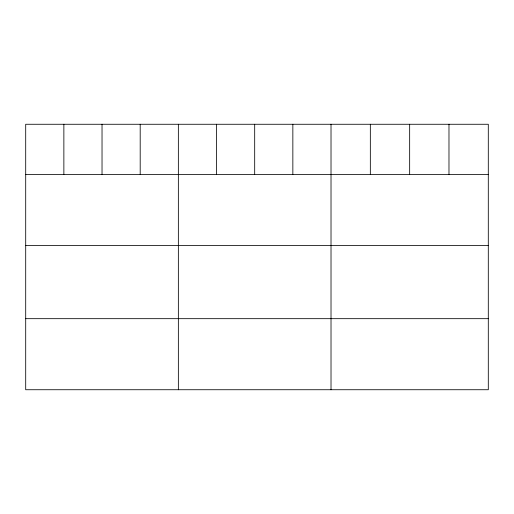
<?xml version="1.0" encoding="UTF-8"?>
<svg xmlns="http://www.w3.org/2000/svg" width="514" height="514" viewBox="0 0 514 514"><rect width="100%" height="100%" fill="white"/><g stroke="black" fill="none" stroke-linecap="round" stroke-linejoin="round"><path stroke-width="0.77" d="M488.3 174.413L488.3 389.734L25.7 389.734L25.7 124.266L488.3 124.266L488.3 174.413L25.7 174.413M25.7 245.467L488.3 245.467M25.7 318.674L488.3 318.674M448.979 124.266L448.979 174.413M409.658 124.266L409.658 174.413M370.337 124.266L370.337 174.413M331.016 124.266L331.016 389.734M292.851 124.266L292.851 174.413M254.687 124.266L254.687 174.413M216.522 124.266L216.522 174.413M178.358 124.266L178.358 389.734M140.193 124.266L140.193 174.413M102.029 124.266L102.029 174.413M63.864 124.266L63.864 174.413"/></g></svg>
